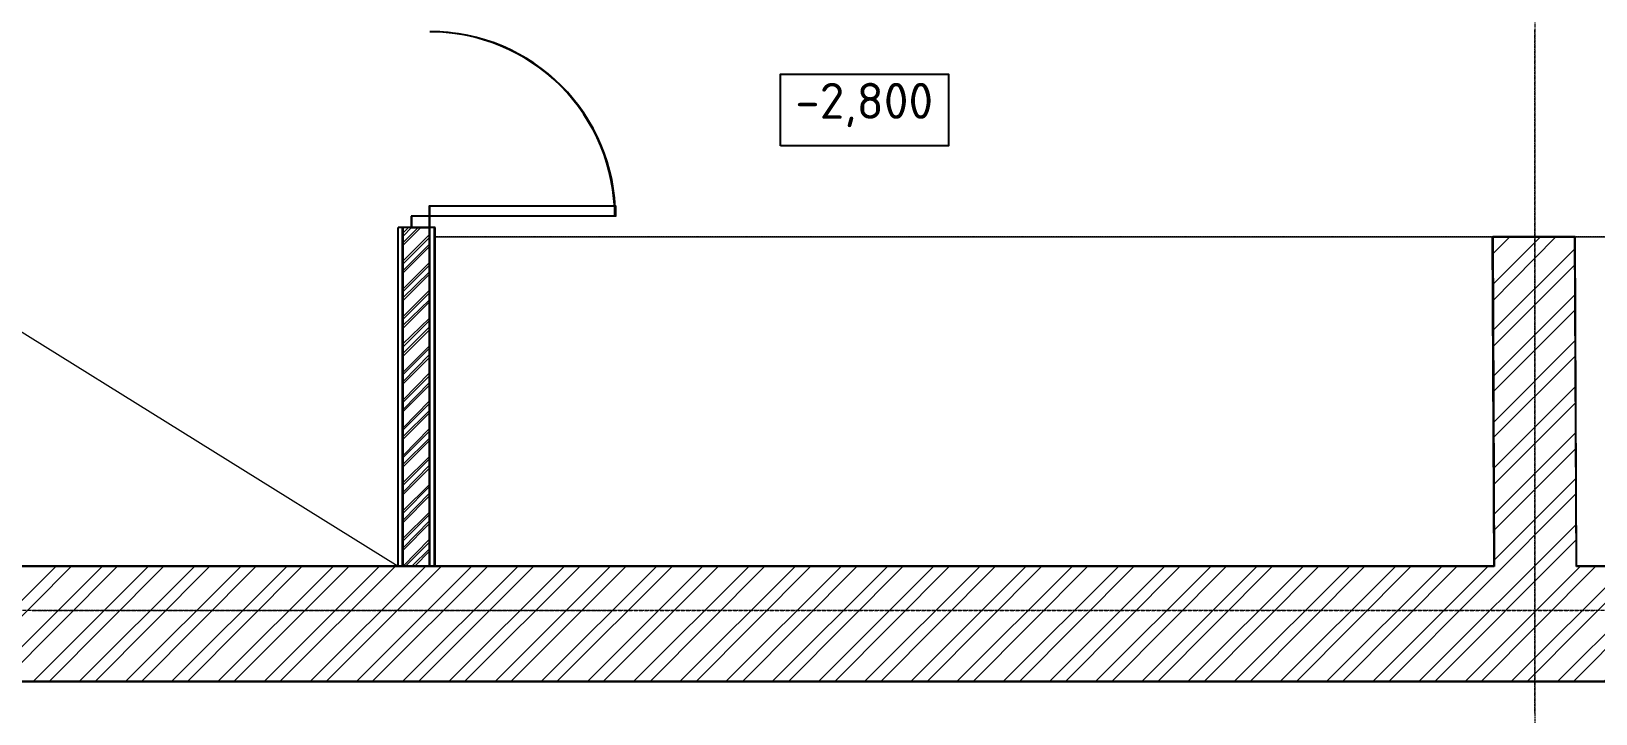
# Model space of a CAD drawing. Header units: millimetres. Extents: x -10178924 to 11692288, y -947381 to 58396.
# Drawn here: x 725250 to 732853, y -829243 to -825925 of the extents above; entities that cross this region are included whole.
import ezdxf

# ---------------------------------------------------------------- set-up
doc = ezdxf.new("R2010")
doc.units = ezdxf.units.MM
doc.linetypes.add('невидимая', pattern=[9.525, 6.35, -3.175])
doc.linetypes.add('осевая', pattern=[50.8, 31.75, -6.35, 6.35, -6.35])
for name, color, linetype, lineweight in [('PDF _0', 7, 'Continuous', 9), ('PDF _Текст', 7, 'Continuous', 5), ('Контур пол Подвал', 7, 'Continuous', 9), ('Перегородки', 162, 'Continuous', 9), ('Размеры осевые', 153, 'Continuous', 9), ('Стены.1', 7, 'Continuous', 25), ('ШТРИХОВКА', 252, 'Continuous', 15)]:
    doc.layers.add(name, color=color, linetype=linetype, lineweight=lineweight)
for name, color, linetype in [('PDF _PDF _АР_Двери_ВНУТР', 7, 'Continuous'), ('PDF _АР_Двери_ВНУТР', 7, 'Continuous'), ('PDF _Стены внутр.1', 7, 'Continuous'), ('PDF _Стены.1', 7, 'Continuous'), ('Стены внутр.1', 7, 'Continuous')]:
    doc.layers.add(name, color=color, linetype=linetype)
for name, color, linetype, true_color in [('PDF _Контур пол Подвал', 7, 'Continuous', 0xcd6928), ('PDF _Отметки', 7, 'Continuous', 0x7f9fff), ('PDF _Перегородки', 7, 'Continuous', 0x0037dd), ('PDF _Размеры осевые', 7, 'Continuous', 0x5d6970), ('PDF _штриховка', 7, 'Continuous', 0x95834a)]:
    doc.layers.add(name, color=color, linetype=linetype, true_color=true_color)
doc.styles.add('PDF ISOCPEUR', font='isocpeur.ttf')

# ---------------------------------------------------------------- blocks, each defined once
blk = doc.blocks.new('A$C5282721b')
at = {"layer": 'Перегородки', "lineweight": 20, "true_color": 0x000000, "transparency": 33554687}
h = blk.add_hatch(dxfattribs=at)
h.set_pattern_fill('ANSI32', color=18, scale=10)
h.set_pattern_definition([(45, (-118805.41, -56606.49), (-67.35192, 67.35192), []), (45, (-118760.505, -56606.49), (-67.35192, 67.35192), [])])
h.paths.add_polyline_path([(4828.725, -41778.299), (4853.725, -41778.403)])
h.paths.add_polyline_path([(4828.725, -46088.95), (4698.725, -46088.95), (4699.649, -47736.478), (4828.725, -47736.478)])
h.paths.add_polyline_path([(4699.176, -44686.95), (4828.725, -44686.95), (4828.725, -41778.299), (4698.725, -41777.758)])
at = {"layer": 'ШТРИХОВКА', "ltscale": 100, "true_color": 0x000000, "transparency": 33554687}
h = blk.add_hatch(dxfattribs=at)
h.set_pattern_fill('ANSI31', color=18, scale=50)
h.set_pattern_definition([(45, (-79853.19, 25128.16), (-112.2532, 112.2532), [])])
h.paths.add_polyline_path([(5440.998, -31868.119), (-7386.275, -31868.119), (-7386.275, -48296.478), (61378.75, -48296.478), (61378.75, -31842.839), (41035.118, -31842.839), (41035.118, -31656.036), (40796.248, -31656.036), (40796.248, -31842.839), (40629.962, -31842.839), (40629.962, -31942.839), (40605.14, -34348.621), (40629.93, -32405.355), (39128.581, -32429.908), (40629.962, -32402.839), (40629.675, -32155.326), (39132.149, -32179.816), (39135.64, -31968.17), (38886.085, -31968.17), (38879.867, -32433.975), (40623.548, -32405.459), (40553.111, -38427.181), (40243.01, -38425.516), (40241.748, -38827.97), (43340.219, -38835.027), (43340.219, -38442.147), (40953.116, -38429.329), (41029.994, -32402.839), (54378.974, -32402.839), (54378.974, -35923.465), (54778.974, -35923.465), (54778.974, -32402.839), (60818.75, -32402.839), (60818.75, -41309.464), (60472.291, -41309.464), (60472.291, -41709.464), (60818.75, -41709.464), (60818.75, -47736.478), (44025.201, -47736.478), (44013.125, -46167.929), (43613.137, -46171.008), (43625.189, -47736.478), (27189.462, -47736.478), (27189.462, -44565.139), (26789.462, -44565.139), (26789.462, -47736.478), (10401.743, -47736.478), (10394.408, -46134.647), (9994.404, -46134.678), (10001.739, -47736.478), (-6826.275, -47736.478), (-6826.275, -41729.869), (-6530.734, -41731.097), (-6529.072, -41331.1), (-6826.275, -41329.865), (-6826.275, -32428.119), (-762.705, -32428.119), (-770.891, -36004.088), (-370.903, -36005.35), (-362.703, -32428.119), (5640.998, -32428.119), (5640.998, -31868.119)])
h.paths.add_polyline_path([(3584.804, -41373.023), (3584.804, -41773.13), (9973.974, -41799.679), (9987.536, -44634.678), (10387.54, -44634.678), (10372.735, -41401.332)], flags=17)
h.paths.add_polyline_path([(2513.142, -41768.578), (2514.803, -41368.779), (-383.184, -41356.638), (-371.114, -37407.013), (-774.123, -37406.088), (-783.181, -41354.976), (-5508.242, -41335.314), (-5509.901, -41734.604)], flags=17)
at = {"color": 18, "lineweight": 0, "ltscale": 100, "true_color": 0x000000, "transparency": 33554687}
blk.add_line((4673.725, -47736.478), (-808.213, -44326.554), dxfattribs=at)
blk.add_line((4673.725, -47736.478), (-808.213, -44326.554), dxfattribs=at)
at = {"color": 18, "true_color": 0x000000, "transparency": 33554687}
blk.add_line((4853.725, -46088.95), (4673.725, -46088.95), dxfattribs=at)
at = {"layer": 'PDF _АР_Двери_ВНУТР', "color": 18, "true_color": 0x000000, "transparency": 33554687}
for points in [[(4828.725, -46033.917), (4828.725, -45983.116), (5730.431, -45983.116), (5730.431, -46033.917)], [(4739.824, -46033.917), (4739.824, -46088.95), (4828.725, -46088.95), (4828.725, -46033.917)]]:
    blk.add_lwpolyline(points, close=True, dxfattribs=at)
blk.add_arc((4830.841, -46036.034), 899.59, 0.000055, 89.999945, dxfattribs=at)
at = {"layer": 'Контур пол Подвал', "color": 18, "linetype": 'невидимая', "true_color": 0x000000, "transparency": 33554687}
blk.add_line((14394.417, -46134.678), (4853.725, -46134.678), dxfattribs=at)
at = {"layer": 'Перегородки', "color": 18, "linetype": 'Continuous', "lineweight": 25, "true_color": 0x000000, "transparency": 33554687, "flags": 128}
for points in [[(4673.725, -47736.478), (4673.725, -46088.95)], [(4698.725, -47736.478), (4698.725, -46088.95)], [(4828.725, -47736.478), (4828.725, -46088.95)], [(4853.725, -47736.478), (4853.725, -46088.95)]]:
    blk.add_lwpolyline(points, dxfattribs=at)
at = {"layer": 'Размеры осевые', "color": 251, "linetype": 'осевая', "ltscale": 0.5, "transparency": 33554687}
for p, q in [((10200, -52200), (10200, -40100)), ((-9750, -47950), (62308.109, -47950))]:
    blk.add_line(p, q, dxfattribs=at)
at = {"layer": 'Стены внутр.1', "color": 18, "linetype": 'Continuous', "true_color": 0x000000, "transparency": 33554687}
blk.add_line((10394.408, -46134.647), (9994.404, -46134.678), dxfattribs=at)
at = {"layer": 'Стены внутр.1', "color": 18, "linetype": 'Continuous', "true_color": 0x000000, "transparency": 33554687, "flags": 128}
for points in [[(9994.404, -46134.678), (10001.739, -47736.478)], [(10401.743, -47736.478), (10394.408, -46134.678)]]:
    blk.add_lwpolyline(points, dxfattribs=at)
at = {"layer": 'Стены.1', "color": 18, "linetype": 'Continuous', "true_color": 0x000000, "transparency": 33554687, "flags": 128}
for points in [[(10001.739, -47736.478), (-6826.275, -47736.478)], [(26789.462, -47736.478), (10401.743, -47736.478)], [(10001.739, -48296.478), (-7386.275, -48296.478)], [(27189.462, -48296.478), (10001.739, -48296.478)]]:
    blk.add_lwpolyline(points, dxfattribs=at)

msp = doc.modelspace()

# ---------------------------------------------------------------- linework, layer by layer
at = {"layer": 'PDF _0', "lineweight": 25}
msp.add_lwpolyline([(727210, -826879.1), (727032.2, -826879.1)], dxfattribs=at)
at = {"layer": 'PDF _PDF _АР_Двери_ВНУТР', "lineweight": 25}
for points in [[(727095.7, -826824), (727095.7, -826879.1), (727184.6, -826879.1), (727184.6, -826824)], [(727184.6, -826824), (727184.6, -826773.2), (728086.3, -826773.2), (728086.3, -826824)]]:
    msp.add_lwpolyline(points, close=True, dxfattribs=at)
msp.add_arc((727186.7, -826826.2), 899.6, 359.99983, 90.00017, dxfattribs=at)
at = {"layer": 'PDF _Контур пол Подвал', "lineweight": 9}
msp.add_lwpolyline([(736752, -826925.6), (727210.4, -826925.6)], dxfattribs=at)
at = {"layer": 'PDF _Отметки', "lineweight": 25}
msp.add_lwpolyline([(728890.6, -826481.1), (728890.6, -826134), (729707.6, -826134), (729707.6, -826481.1)], close=True, dxfattribs=at)
at = {"layer": 'PDF _Перегородки', "color": 5, "lineweight": 25}
for points in [[(727032.2, -828525.9), (727032.2, -826879.1)], [(727053.3, -828525.9), (727053.3, -826879.1)], [(727184.6, -828525.9), (727184.6, -826879.1)], [(727210, -828525.9), (727210, -826879.1)]]:
    msp.add_lwpolyline(points, dxfattribs=at)
at = {"layer": 'PDF _Перегородки', "color": 5, "lineweight": 20}
for points in [[(727053.3, -826908.7), (727083, -826879.1)], [(727053.3, -826955.3), (727129.5, -826879.1)], [(727053.3, -827044.2), (727184.6, -826912.9)], [(727053.3, -827090.7), (727184.6, -826959.5)], [(727053.3, -827179.6), (727184.6, -827048.4)], [(727053.3, -827222), (727184.6, -827095)], [(727053.3, -827315.1), (727184.6, -827183.9)], [(727053.3, -827357.4), (727184.6, -827230.4)], [(727053.3, -827446.3), (727184.6, -827319.3)], [(727053.3, -827492.9), (727184.6, -827361.7)], [(727057.6, -827581.8), (727184.6, -827454.8)], [(727057.6, -827628.4), (727184.6, -827497.1)], [(727057.6, -827717.3), (727184.6, -827586.1)], [(727057.6, -827763.8), (727184.6, -827632.6)], [(727057.6, -827852.7), (727184.6, -827721.5)], [(727057.6, -827895.1), (727184.6, -827768.1)], [(727057.6, -827988.2), (727184.6, -827857)], [(727057.6, -828030.5), (727184.6, -827903.6)], [(727057.6, -828119.4), (727184.6, -827992.5)], [(727057.6, -828166), (727184.6, -828034.8)], [(727057.6, -828254.9), (727184.6, -828127.9)], [(727057.6, -828301.5), (727184.6, -828170.3)], [(727057.6, -828390.4), (727184.6, -828263.4)], [(727057.6, -828437), (727184.6, -828305.7)], [(727057.6, -828525.9), (727184.6, -828394.6)], [(727099.9, -828525.9), (727184.6, -828441.2)]]:
    msp.add_lwpolyline(points, dxfattribs=at)
at = {"layer": 'PDF _Размеры осевые', "lineweight": 9}
for points in [[(732556.7, -825930.8), (732556.7, -825918.1)], [(732556.7, -825939.3), (732556.7, -825935)], [(732556.7, -825956.2), (732556.7, -825943.5)], [(732556.7, -825964.7), (732556.7, -825960.4)], [(732556.7, -825981.6), (732556.7, -825968.9)], [(732556.7, -825990.1), (732556.7, -825985.8)], [(732556.7, -826007), (732556.7, -825994.3)], [(732556.7, -826015.5), (732556.7, -826011.2)], [(732556.7, -826032.4), (732556.7, -826019.7)], [(732556.7, -826040.9), (732556.7, -826036.6)], [(732556.7, -826057.8), (732556.7, -826045.1)], [(732556.7, -826066.3), (732556.7, -826062)], [(732556.7, -826083.2), (732556.7, -826070.5)], [(732556.7, -826091.7), (732556.7, -826087.4)], [(732556.7, -826108.6), (732556.7, -826095.9)], [(732556.7, -826117.1), (732556.7, -826112.8)], [(732556.7, -826134), (732556.7, -826121.3)], [(732556.7, -826142.5), (732556.7, -826138.2)], [(732556.7, -826159.4), (732556.7, -826146.7)], [(732556.7, -826167.9), (732556.7, -826163.6)], [(732556.7, -826184.8), (732556.7, -826172.1)], [(732556.7, -826193.3), (732556.7, -826189)], [(732556.7, -826210.2), (732556.7, -826197.5)], [(732556.7, -826218.7), (732556.7, -826214.4)], [(732556.7, -826235.6), (732556.7, -826222.9)], [(732556.7, -826244.1), (732556.7, -826239.8)], [(732556.7, -826261), (732556.7, -826248.3)], [(732556.7, -826269.5), (732556.7, -826265.2)], [(732556.7, -826286.4), (732556.7, -826273.7)], [(732556.7, -826294.9), (732556.7, -826290.6)], [(732556.7, -826311.8), (732556.7, -826299.1)], [(732556.7, -826320.3), (732556.7, -826316)], [(732556.7, -826337.2), (732556.7, -826324.5)], [(732556.7, -826345.7), (732556.7, -826341.4)], [(732556.7, -826362.6), (732556.7, -826349.9)], [(732556.7, -826371.1), (732556.7, -826366.8)], [(732556.7, -826388), (732556.7, -826375.3)], [(732556.7, -826396.5), (732556.7, -826392.2)], [(732556.7, -826413.4), (732556.7, -826400.7)], [(732556.7, -826421.9), (732556.7, -826417.6)], [(732556.7, -826438.8), (732556.7, -826426.1)], [(732556.7, -826447.3), (732556.7, -826443)], [(732556.7, -826464.2), (732556.7, -826451.5)], [(732556.7, -826472.7), (732556.7, -826468.4)], [(732556.7, -826489.6), (732556.7, -826476.9)], [(732556.7, -826498.1), (732556.7, -826493.8)], [(732556.7, -826515), (732556.7, -826502.3)], [(732556.7, -826523.5), (732556.7, -826519.2)], [(732556.7, -826540.4), (732556.7, -826527.7)], [(732556.7, -826548.9), (732556.7, -826544.6)], [(732556.7, -826565.8), (732556.7, -826553.1)], [(732556.7, -826574.3), (732556.7, -826570)], [(732556.7, -826591.2), (732556.7, -826578.5)], [(732556.7, -826599.7), (732556.7, -826595.4)], [(732556.7, -826616.6), (732556.7, -826603.9)], [(732556.7, -826625.1), (732556.7, -826620.8)], [(732556.7, -826642), (732556.7, -826629.3)], [(732556.7, -826650.5), (732556.7, -826646.2)], [(732556.7, -826667.4), (732556.7, -826654.7)], [(732556.7, -826675.9), (732556.7, -826671.6)], [(732556.7, -826692.8), (732556.7, -826680.1)], [(732556.7, -826701.3), (732556.7, -826697)], [(732556.7, -826718.2), (732556.7, -826705.5)], [(732556.7, -826726.7), (732556.7, -826722.4)], [(732556.7, -826743.6), (732556.7, -826730.9)], [(732556.7, -826752.1), (732556.7, -826747.8)], [(732556.7, -826769), (732556.7, -826756.3)], [(732556.7, -826777.5), (732556.7, -826773.2)], [(732556.7, -826794.4), (732556.7, -826781.7)], [(732556.7, -826802.9), (732556.7, -826798.6)], [(732556.7, -826819.8), (732556.7, -826807.1)], [(732556.7, -826828.3), (732556.7, -826824)], [(732556.7, -826845.2), (732556.7, -826832.5)], [(732556.7, -826853.7), (732556.7, -826849.4)], [(732556.7, -826870.6), (732556.7, -826857.9)], [(732556.7, -826879.1), (732556.7, -826874.8)], [(732556.7, -826896), (732556.7, -826883.3)], [(732556.7, -826904.5), (732556.7, -826900.2)], [(732556.7, -826921.4), (732556.7, -826908.7)], [(732556.7, -826929.9), (732556.7, -826925.6)], [(732556.7, -826946.8), (732556.7, -826934.1)], [(732556.7, -826955.3), (732556.7, -826951)], [(732556.7, -826972.2), (732556.7, -826959.5)], [(732556.7, -826980.7), (732556.7, -826976.4)], [(732556.7, -826997.6), (732556.7, -826984.9)], [(732556.7, -827006.1), (732556.7, -827001.8)], [(732556.7, -827023), (732556.7, -827010.3)], [(732556.7, -827031.5), (732556.7, -827027.2)], [(732556.7, -827048.4), (732556.7, -827035.7)], [(732556.7, -827056.9), (732556.7, -827052.6)], [(732556.7, -827073.8), (732556.7, -827061.1)], [(732556.7, -827082.3), (732556.7, -827078)], [(732556.7, -827099.2), (732556.7, -827086.5)], [(732556.7, -827107.7), (732556.7, -827103.4)], [(732556.7, -827124.6), (732556.7, -827111.9)], [(732556.7, -827133.1), (732556.7, -827128.8)], [(732556.7, -827150), (732556.7, -827137.3)], [(732556.7, -827158.5), (732556.7, -827154.2)], [(732556.7, -827175.4), (732556.7, -827162.7)], [(732556.7, -827183.9), (732556.7, -827179.6)], [(732556.7, -827200.8), (732556.7, -827188.1)], [(732556.7, -827209.3), (732556.7, -827205)], [(732556.7, -827226.2), (732556.7, -827213.5)], [(732556.7, -827234.7), (732556.7, -827230.4)], [(732556.7, -827251.6), (732556.7, -827238.9)], [(732556.7, -827260.1), (732556.7, -827255.8)], [(732556.7, -827277), (732556.7, -827264.3)], [(732556.7, -827285.5), (732556.7, -827281.2)], [(732556.7, -827302.4), (732556.7, -827289.7)], [(732556.7, -827310.9), (732556.7, -827306.6)], [(732556.7, -827327.8), (732556.7, -827315.1)], [(732556.7, -827336.3), (732556.7, -827332)], [(732556.7, -827353.2), (732556.7, -827340.5)], [(732556.7, -827361.7), (732556.7, -827357.4)], [(732556.7, -827378.6), (732556.7, -827365.9)], [(732556.7, -827387.1), (732556.7, -827382.8)], [(732556.7, -827404), (732556.7, -827391.3)], [(732556.7, -827412.5), (732556.7, -827408.2)], [(732556.7, -827429.4), (732556.7, -827416.7)], [(732556.7, -827437.9), (732556.7, -827433.6)], [(732556.7, -827454.8), (732556.7, -827442.1)], [(732556.7, -827463.3), (732556.7, -827459)], [(732556.7, -827480.2), (732556.7, -827467.5)], [(732556.7, -827488.7), (732556.7, -827484.4)], [(732556.7, -827505.6), (732556.7, -827492.9)], [(732556.7, -827514.1), (732556.7, -827509.8)], [(732556.7, -827531), (732556.7, -827518.3)], [(732556.7, -827539.5), (732556.7, -827535.2)], [(732556.7, -827556.4), (732556.7, -827543.7)], [(732556.7, -827564.9), (732556.7, -827560.6)], [(732556.7, -827581.8), (732556.7, -827569.1)], [(732556.7, -827590.3), (732556.7, -827586)], [(732556.7, -827607.2), (732556.7, -827594.5)], [(732556.7, -827615.7), (732556.7, -827611.4)], [(732556.7, -827632.6), (732556.7, -827619.9)], [(732556.7, -827641.1), (732556.7, -827636.8)], [(732556.7, -827658), (732556.7, -827645.3)], [(732556.7, -827666.5), (732556.7, -827662.2)], [(732556.7, -827683.4), (732556.7, -827670.7)], [(732556.7, -827691.9), (732556.7, -827687.6)], [(732556.7, -827708.8), (732556.7, -827696.1)], [(732556.7, -827717.3), (732556.7, -827713)], [(732556.7, -827734.2), (732556.7, -827721.5)], [(732556.7, -827742.7), (732556.7, -827738.4)], [(732556.7, -827759.6), (732556.7, -827746.9)], [(732556.7, -827768.1), (732556.7, -827763.8)], [(732556.7, -827785), (732556.7, -827772.3)], [(732556.7, -827793.5), (732556.7, -827789.2)], [(732556.7, -827810.4), (732556.7, -827797.7)], [(732556.7, -827818.9), (732556.7, -827814.6)], [(732556.7, -827835.8), (732556.7, -827823.1)], [(732556.7, -827844.3), (732556.7, -827840)], [(732556.7, -827861.2), (732556.7, -827848.5)], [(732556.7, -827869.7), (732556.7, -827865.4)], [(732556.7, -827886.6), (732556.7, -827873.9)], [(732556.7, -827895.1), (732556.7, -827890.8)], [(732556.7, -827912), (732556.7, -827899.3)], [(732556.7, -827920.5), (732556.7, -827916.2)], [(732556.7, -827937.4), (732556.7, -827924.7)], [(732556.7, -827945.9), (732556.7, -827941.6)], [(732556.7, -827962.8), (732556.7, -827950.1)], [(732556.7, -827971.3), (732556.7, -827967)], [(732556.7, -827988.2), (732556.7, -827975.5)], [(732556.7, -827996.7), (732556.7, -827992.4)], [(732556.7, -828013.6), (732556.7, -828000.9)], [(732556.7, -828022.1), (732556.7, -828017.8)], [(732556.7, -828039), (732556.7, -828026.3)], [(732556.7, -828047.5), (732556.7, -828043.2)], [(732556.7, -828064.4), (732556.7, -828051.7)], [(732556.7, -828072.9), (732556.7, -828068.6)], [(732556.7, -828089.8), (732556.7, -828077.1)], [(732556.7, -828098.3), (732556.7, -828094)], [(732556.7, -828115.2), (732556.7, -828102.5)], [(732556.7, -828123.7), (732556.7, -828119.4)], [(732556.7, -828140.6), (732556.7, -828127.9)], [(732556.7, -828149.1), (732556.7, -828144.8)], [(732556.7, -828166), (732556.7, -828153.3)], [(732556.7, -828174.5), (732556.7, -828170.2)], [(732556.7, -828191.4), (732556.7, -828178.7)], [(732556.7, -828199.9), (732556.7, -828195.6)], [(732556.7, -828216.8), (732556.7, -828204.1)], [(732556.7, -828225.3), (732556.7, -828221)], [(732556.7, -828242.2), (732556.7, -828229.5)], [(732556.7, -828250.7), (732556.7, -828246.4)], [(732556.7, -828267.6), (732556.7, -828254.9)], [(732556.7, -828276.1), (732556.7, -828271.9)], [(732556.7, -828293), (732556.7, -828280.3)], [(732556.7, -828301.5), (732556.7, -828297.3)], [(732556.7, -828318.4), (732556.7, -828305.7)], [(732556.7, -828326.9), (732556.7, -828322.7)], [(732556.7, -828343.8), (732556.7, -828331.1)], [(732556.7, -828352.3), (732556.7, -828348.1)], [(732556.7, -828369.2), (732556.7, -828356.5)], [(732556.7, -828377.7), (732556.7, -828373.5)], [(732556.7, -828394.6), (732556.7, -828381.9)], [(732556.7, -828403.1), (732556.7, -828398.9)], [(732556.7, -828420), (732556.7, -828407.3)], [(732556.7, -828428.5), (732556.7, -828424.3)], [(732556.7, -828445.4), (732556.7, -828432.7)], [(732556.7, -828453.9), (732556.7, -828449.7)], [(732556.7, -828470.8), (732556.7, -828458.1)], [(732556.7, -828479.3), (732556.7, -828475.1)], [(732556.7, -828496.2), (732556.7, -828483.5)], [(732556.7, -828504.7), (732556.7, -828500.5)], [(732556.7, -828521.6), (732556.7, -828508.9)], [(732556.7, -828530.1), (732556.7, -828525.9)], [(732556.7, -828547), (732556.7, -828534.3)], [(732556.7, -828555.5), (732556.7, -828551.3)], [(732556.7, -828572.4), (732556.7, -828559.7)], [(732556.7, -828580.9), (732556.7, -828576.7)], [(732556.7, -828597.8), (732556.7, -828585.1)], [(732556.7, -828606.3), (732556.7, -828602.1)], [(732556.7, -828623.2), (732556.7, -828610.5)], [(732556.7, -828631.7), (732556.7, -828627.5)], [(732556.7, -828648.6), (732556.7, -828635.9)], [(732556.7, -828657.1), (732556.7, -828652.9)], [(732556.7, -828674), (732556.7, -828661.3)], [(732556.7, -828682.5), (732556.7, -828678.3)], [(732556.7, -828699.4), (732556.7, -828686.7)], [(732556.7, -828707.9), (732556.7, -828703.7)], [(732556.7, -828724.8), (732556.7, -828712.1)], [(732556.7, -828733.3), (732556.7, -828729.1)], [(732556.7, -828750.2), (732556.7, -828737.5)], [(725254.2, -828741.8), (725258.4, -828741.8), (725275.3, -828741.8)], [(725279.6, -828741.8), (725283.8, -828741.8), (725300.7, -828741.8)], [(725305, -828741.8), (725309.2, -828741.8), (725326.1, -828741.8)], [(725330.4, -828741.8), (725334.6, -828741.8), (725351.5, -828741.8)], [(725355.8, -828741.8), (725360, -828741.8), (725376.9, -828741.8)], [(725381.2, -828741.8), (725385.4, -828741.8), (725402.3, -828741.8)], [(725406.6, -828741.8), (725410.8, -828741.8), (725427.7, -828741.8)], [(725432, -828741.8), (725436.2, -828741.8), (725453.1, -828741.8)], [(725457.4, -828741.8), (725461.6, -828741.8), (725478.5, -828741.8)], [(725482.8, -828741.8), (725487, -828741.8), (725503.9, -828741.8)], [(725508.2, -828741.8), (725512.4, -828741.8), (725529.3, -828741.8)], [(725533.6, -828741.8), (725537.8, -828741.8), (725554.7, -828741.8)], [(725559, -828741.8), (725563.2, -828741.8), (725580.1, -828741.8)], [(725584.4, -828741.8), (725588.6, -828741.8), (725605.5, -828741.8)], [(725609.8, -828741.8), (725614, -828741.8), (725630.9, -828741.8)], [(725635.2, -828741.8), (725639.4, -828741.8), (725656.3, -828741.8)], [(725660.6, -828741.8), (725664.8, -828741.8), (725681.7, -828741.8)], [(725686, -828741.8), (725690.2, -828741.8), (725707.1, -828741.8)], [(725711.4, -828741.8), (725715.6, -828741.8), (725732.5, -828741.8)], [(725736.8, -828741.8), (725741, -828741.8), (725757.9, -828741.8)], [(725762.2, -828741.8), (725766.4, -828741.8), (725783.3, -828741.8)], [(725787.6, -828741.8), (725791.8, -828741.8), (725808.7, -828741.8)], [(725813, -828741.8), (725817.2, -828741.8), (725834.1, -828741.8)], [(725838.4, -828741.8), (725842.6, -828741.8), (725859.5, -828741.8)], [(725863.8, -828741.8), (725868, -828741.8), (725884.9, -828741.8)], [(725889.2, -828741.8), (725893.4, -828741.8), (725910.3, -828741.8)], [(725914.6, -828741.8), (725918.8, -828741.8), (725935.7, -828741.8)], [(725940, -828741.8), (725944.2, -828741.8), (725961.1, -828741.8)], [(725965.4, -828741.8), (725969.6, -828741.8), (725986.5, -828741.8)], [(725990.8, -828741.8), (725995, -828741.8), (726011.9, -828741.8)], [(726016.2, -828741.8), (726020.4, -828741.8), (726037.3, -828741.8)], [(726041.6, -828741.8), (726045.8, -828741.8), (726062.7, -828741.8)], [(726067, -828741.8), (726071.2, -828741.8), (726088.1, -828741.8)], [(726092.4, -828741.8), (726096.6, -828741.8), (726113.5, -828741.8)], [(726117.8, -828741.8), (726122, -828741.8), (726138.9, -828741.8)], [(726143.2, -828741.8), (726147.4, -828741.8), (726164.3, -828741.8)], [(726168.6, -828741.8), (726172.8, -828741.8), (726189.7, -828741.8)], [(726194, -828741.8), (726198.2, -828741.8), (726215.1, -828741.8)], [(726219.4, -828741.8), (726223.6, -828741.8), (726240.5, -828741.8)], [(726244.8, -828741.8), (726249, -828741.8), (726265.9, -828741.8)], [(726270.2, -828741.8), (726274.4, -828741.8), (726291.3, -828741.8)], [(726295.6, -828741.8), (726299.8, -828741.8), (726316.7, -828741.8)], [(726321, -828741.8), (726325.2, -828741.8), (726342.1, -828741.8)], [(726346.4, -828741.8), (726350.6, -828741.8), (726367.5, -828741.8)], [(726371.8, -828741.8), (726376, -828741.8), (726392.9, -828741.8)], [(726397.2, -828741.8), (726401.4, -828741.8), (726418.3, -828741.8)], [(726422.6, -828741.8), (726426.8, -828741.8), (726443.7, -828741.8)], [(726448, -828741.8), (726452.2, -828741.8), (726469.1, -828741.8)], [(726473.4, -828741.8), (726477.6, -828741.8), (726494.5, -828741.8)], [(726498.8, -828741.8), (726503, -828741.8), (726519.9, -828741.8)], [(726524.2, -828741.8), (726528.4, -828741.8), (726545.3, -828741.8)], [(726549.6, -828741.8), (726553.8, -828741.8), (726570.7, -828741.8)], [(726575, -828741.8), (726579.2, -828741.8), (726596.1, -828741.8)], [(726600.4, -828741.8), (726604.6, -828741.8), (726621.5, -828741.8)], [(726625.8, -828741.8), (726630, -828741.8), (726646.9, -828741.8)], [(726651.2, -828741.8), (726655.4, -828741.8), (726672.3, -828741.8)], [(726676.6, -828741.8), (726680.8, -828741.8), (726697.7, -828741.8)], [(726702, -828741.8), (726706.2, -828741.8), (726723.1, -828741.8)], [(726727.4, -828741.8), (726731.6, -828741.8), (726748.5, -828741.8)], [(726752.8, -828741.8), (726757, -828741.8), (726773.9, -828741.8)], [(726778.2, -828741.8), (726782.4, -828741.8), (726799.3, -828741.8)], [(726803.6, -828741.8), (726807.8, -828741.8), (726824.7, -828741.8)], [(726829, -828741.8), (726833.2, -828741.8), (726850.1, -828741.8)], [(726854.4, -828741.8), (726858.6, -828741.8), (726875.5, -828741.8)], [(726879.8, -828741.8), (726884, -828741.8), (726900.9, -828741.8)], [(726905.2, -828741.8), (726909.4, -828741.8), (726926.3, -828741.8)], [(726930.6, -828741.8), (726934.8, -828741.8), (726951.7, -828741.8)], [(726956, -828741.8), (726960.2, -828741.8), (726977.1, -828741.8)], [(726981.4, -828741.8), (726985.6, -828741.8), (727002.6, -828741.8)], [(727006.8, -828741.8), (727011, -828741.8), (727028, -828741.8)], [(727032.2, -828741.8), (727036.4, -828741.8), (727053.3, -828741.8)], [(727057.6, -828741.8), (727061.8, -828741.8), (727078.7, -828741.8)], [(727083, -828741.8), (727087.2, -828741.8), (727104.1, -828741.8)], [(727108.4, -828741.8), (727112.6, -828741.8), (727129.5, -828741.8)], [(727133.8, -828741.8), (727138, -828741.8), (727154.9, -828741.8)], [(727159.2, -828741.8), (727163.4, -828741.8), (727180.3, -828741.8)], [(727184.6, -828741.8), (727188.8, -828741.8), (727205.8, -828741.8)], [(727210, -828741.8), (727214.2, -828741.8), (727231.2, -828741.8)], [(727235.4, -828741.8), (727239.6, -828741.8), (727256.6, -828741.8)], [(727260.8, -828741.8), (727265, -828741.8), (727282, -828741.8)], [(727286.2, -828741.8), (727290.4, -828741.8), (727307.3, -828741.8)], [(727311.6, -828741.8), (727315.8, -828741.8), (727332.7, -828741.8)], [(727337, -828741.8), (727341.2, -828741.8), (727358.1, -828741.8)], [(727362.4, -828741.8), (727366.6, -828741.8), (727383.5, -828741.8)], [(727387.8, -828741.8), (727392, -828741.8), (727408.9, -828741.8)], [(727413.2, -828741.8), (727417.4, -828741.8), (727434.4, -828741.8)], [(727438.6, -828741.8), (727442.8, -828741.8), (727459.8, -828741.8)], [(727464, -828741.8), (727468.2, -828741.8), (727485.2, -828741.8)], [(727489.4, -828741.8), (727493.6, -828741.8), (727510.6, -828741.8)], [(727514.8, -828741.8), (727519, -828741.8), (727536, -828741.8)], [(727540.2, -828741.8), (727544.4, -828741.8), (727561.3, -828741.8)], [(727565.6, -828741.8), (727569.8, -828741.8), (727586.7, -828741.8)], [(727591, -828741.8), (727595.2, -828741.8), (727612.1, -828741.8)], [(727616.4, -828741.8), (727620.6, -828741.8), (727637.6, -828741.8)], [(727641.8, -828741.8), (727646, -828741.8), (727663, -828741.8)], [(727667.2, -828741.8), (727671.4, -828741.8), (727688.4, -828741.8)], [(727692.6, -828741.8), (727696.8, -828741.8), (727713.8, -828741.8)], [(727718, -828741.8), (727722.2, -828741.8), (727739.2, -828741.8)], [(727743.4, -828741.8), (727747.6, -828741.8), (727764.6, -828741.8)], [(727768.8, -828741.8), (727773, -828741.8), (727790, -828741.8)], [(727794.2, -828741.8), (727798.4, -828741.8), (727815.3, -828741.8)], [(727819.6, -828741.8), (727823.8, -828741.8), (727840.8, -828741.8)], [(727845, -828741.8), (727849.2, -828741.8), (727866.2, -828741.8)], [(727870.4, -828741.8), (727874.6, -828741.8), (727891.6, -828741.8)], [(727895.8, -828741.8), (727900, -828741.8), (727917, -828741.8)], [(727921.2, -828741.8), (727925.4, -828741.8), (727942.4, -828741.8)], [(727946.6, -828741.8), (727950.8, -828741.8), (727967.8, -828741.8)], [(727972, -828741.8), (727976.2, -828741.8), (727993.2, -828741.8)], [(727997.4, -828741.8), (728001.6, -828741.8), (728018.6, -828741.8)], [(728022.8, -828741.8), (728027, -828741.8), (728044, -828741.8)], [(728048.2, -828741.8), (728052.4, -828741.8), (728069.4, -828741.8)], [(728073.6, -828741.8), (728073.6, -828741.8)], [(728077.8, -828741.8), (728094.8, -828741.8)], [(728099, -828741.8), (728099, -828741.8)], [(728103.2, -828741.8), (728120.2, -828741.8)], [(728124.4, -828741.8), (728124.4, -828741.8)], [(728128.6, -828741.8), (728145.6, -828741.8)], [(728149.8, -828741.8), (728149.8, -828741.8)], [(728154, -828741.8), (728171, -828741.8)], [(728175.2, -828741.8), (728175.2, -828741.8)], [(728179.4, -828741.8), (728196.4, -828741.8)], [(728200.6, -828741.8), (728200.6, -828741.8)], [(728204.8, -828741.8), (728221.8, -828741.8)], [(728226, -828741.8), (728226, -828741.8)], [(728230.2, -828741.8), (728247.2, -828741.8)], [(728251.4, -828741.8), (728251.4, -828741.8)], [(728255.6, -828741.8), (728272.6, -828741.8)], [(728276.8, -828741.8), (728276.8, -828741.8)], [(728281, -828741.8), (728298, -828741.8)], [(728302.2, -828741.8), (728302.2, -828741.8)], [(728306.4, -828741.8), (728323.4, -828741.8)], [(728327.6, -828741.8), (728327.6, -828741.8)], [(728331.8, -828741.8), (728348.8, -828741.8)], [(728353, -828741.8), (728353, -828741.8)], [(728357.2, -828741.8), (728374.2, -828741.8)], [(728378.4, -828741.8), (728378.4, -828741.8)], [(728382.6, -828741.8), (728399.6, -828741.8)], [(728403.8, -828741.8), (728403.8, -828741.8)], [(728408, -828741.8), (728425, -828741.8)], [(728429.2, -828741.8), (728429.2, -828741.8)], [(728433.4, -828741.8), (728450.4, -828741.8)], [(728454.6, -828741.8), (728454.6, -828741.8)], [(728458.8, -828741.8), (728475.8, -828741.8)], [(728480, -828741.8), (728480, -828741.8)], [(728484.2, -828741.8), (728501.2, -828741.8)], [(728505.4, -828741.8), (728505.4, -828741.8)], [(728509.6, -828741.8), (728526.6, -828741.8)], [(728530.8, -828741.8), (728530.8, -828741.8)], [(728535, -828741.8), (728552, -828741.8)], [(728556.2, -828741.8), (728556.2, -828741.8)], [(728560.4, -828741.8), (728577.4, -828741.8)], [(728581.6, -828741.8), (728581.6, -828741.8)], [(728585.8, -828741.8), (728602.8, -828741.8)], [(728607, -828741.8), (728607, -828741.8)], [(728611.2, -828741.8), (728628.2, -828741.8)], [(728632.4, -828741.8), (728632.4, -828741.8)], [(728636.6, -828741.8), (728653.6, -828741.8)], [(728657.8, -828741.8), (728657.8, -828741.8)], [(728662, -828741.8), (728679, -828741.8)], [(728683.2, -828741.8), (728683.2, -828741.8)], [(728687.4, -828741.8), (728704.4, -828741.8)], [(728708.6, -828741.8), (728708.6, -828741.8)], [(728712.8, -828741.8), (728729.8, -828741.8)], [(728734, -828741.8), (728734, -828741.8)], [(728738.2, -828741.8), (728755.2, -828741.8)], [(728759.4, -828741.8), (728759.4, -828741.8)], [(728763.6, -828741.8), (728780.6, -828741.8)], [(728784.8, -828741.8), (728784.8, -828741.8)], [(728789, -828741.8), (728806, -828741.8)], [(728810.2, -828741.8), (728810.2, -828741.8)], [(728814.4, -828741.8), (728831.4, -828741.8)], [(728835.6, -828741.8), (728835.6, -828741.8)], [(728839.8, -828741.8), (728856.8, -828741.8)], [(728861, -828741.8), (728861, -828741.8)], [(728865.2, -828741.8), (728882.2, -828741.8)], [(728886.4, -828741.8), (728886.4, -828741.8)], [(728890.6, -828741.8), (728907.6, -828741.8)], [(728911.8, -828741.8), (728911.8, -828741.8)], [(728916, -828741.8), (728933, -828741.8)], [(728937.2, -828741.8), (728937.2, -828741.8)], [(728941.4, -828741.8), (728958.4, -828741.8)], [(728962.6, -828741.8), (728962.6, -828741.8)], [(728966.8, -828741.8), (728983.8, -828741.8)], [(728988, -828741.8), (728988, -828741.8)], [(728992.2, -828741.8), (729009.2, -828741.8)], [(729013.4, -828741.8), (729013.4, -828741.8)], [(729017.6, -828741.8), (729034.6, -828741.8)], [(729038.8, -828741.8), (729038.8, -828741.8)], [(729043, -828741.8), (729060, -828741.8)], [(729064.2, -828741.8), (729064.2, -828741.8)], [(729068.4, -828741.8), (729085.4, -828741.8)], [(729089.6, -828741.8), (729089.6, -828741.8)], [(729093.8, -828741.8), (729110.8, -828741.8)], [(729115, -828741.8), (729115, -828741.8)], [(729119.2, -828741.8), (729136.2, -828741.8)], [(729140.4, -828741.8), (729140.4, -828741.8)], [(729144.6, -828741.8), (729161.6, -828741.8)], [(729165.8, -828741.8), (729165.8, -828741.8)], [(729170, -828741.8), (729187, -828741.8)], [(729191.2, -828741.8), (729191.2, -828741.8)], [(729195.4, -828741.8), (729212.4, -828741.8)], [(729216.6, -828741.8), (729216.6, -828741.8)], [(729220.8, -828741.8), (729237.8, -828741.8)], [(729242, -828741.8), (729242, -828741.8)], [(729246.2, -828741.8), (729263.2, -828741.8)], [(729267.4, -828741.8), (729267.4, -828741.8)], [(729271.6, -828741.8), (729288.6, -828741.8)], [(729292.8, -828741.8), (729292.8, -828741.8)], [(729297, -828741.8), (729314, -828741.8)], [(729318.2, -828741.8), (729318.2, -828741.8)], [(729322.4, -828741.8), (729339.4, -828741.8)], [(729343.6, -828741.8), (729343.6, -828741.8)], [(729347.8, -828741.8), (729364.8, -828741.8)], [(729369, -828741.8), (729369, -828741.8)], [(729373.2, -828741.8), (729390.2, -828741.8)], [(729394.4, -828741.8), (729394.4, -828741.8)], [(729398.6, -828741.8), (729415.6, -828741.8)], [(729419.8, -828741.8), (729419.8, -828741.8)], [(729424, -828741.8), (729441, -828741.8)], [(729445.2, -828741.8), (729445.2, -828741.8)], [(729449.4, -828741.8), (729466.4, -828741.8)], [(729470.6, -828741.8), (729470.6, -828741.8)], [(729474.8, -828741.8), (729491.8, -828741.8)], [(729496, -828741.8), (729496, -828741.8)], [(729500.2, -828741.8), (729517.2, -828741.8)], [(729521.4, -828741.8), (729521.4, -828741.8)], [(729525.6, -828741.8), (729542.6, -828741.8)], [(729546.8, -828741.8), (729546.8, -828741.8)], [(729551, -828741.8), (729568, -828741.8)], [(729572.2, -828741.8), (729572.2, -828741.8)], [(729576.4, -828741.8), (729593.4, -828741.8)], [(729597.6, -828741.8), (729597.6, -828741.8)], [(729601.8, -828741.8), (729618.8, -828741.8)], [(729623, -828741.8), (729623, -828741.8)], [(729627.2, -828741.8), (729644.2, -828741.8)], [(729648.4, -828741.8), (729648.4, -828741.8)], [(729652.6, -828741.8), (729669.6, -828741.8)], [(729673.8, -828741.8), (729673.8, -828741.8)], [(729678, -828741.8), (729695, -828741.8)], [(729699.2, -828741.8), (729699.2, -828741.8)], [(729703.4, -828741.8), (729720.4, -828741.8)], [(729724.6, -828741.8), (729724.6, -828741.8)], [(729728.8, -828741.8), (729745.8, -828741.8)], [(729750, -828741.8), (729750, -828741.8)], [(729754.2, -828741.8), (729771.2, -828741.8)], [(729775.4, -828741.8), (729775.4, -828741.8)], [(729779.6, -828741.8), (729796.6, -828741.8)], [(729800.8, -828741.8), (729800.8, -828741.8)], [(729805, -828741.8), (729822, -828741.8)], [(729826.2, -828741.8), (729826.2, -828741.8)], [(729830.4, -828741.8), (729847.4, -828741.8)], [(729851.6, -828741.8), (729851.6, -828741.8)], [(729855.8, -828741.8), (729872.8, -828741.8)], [(729877, -828741.8), (729877, -828741.8)], [(729881.2, -828741.8), (729898.2, -828741.8)], [(729902.4, -828741.8), (729902.4, -828741.8)], [(729906.6, -828741.8), (729923.6, -828741.8)], [(729927.8, -828741.8), (729927.8, -828741.8)], [(729932, -828741.8), (729949, -828741.8)], [(729953.2, -828741.8), (729953.2, -828741.8)], [(729957.4, -828741.8), (729974.4, -828741.8)], [(729978.6, -828741.8), (729978.6, -828741.8)], [(729982.8, -828741.8), (729999.8, -828741.8)], [(730004, -828741.8), (730004, -828741.8)], [(730008.2, -828741.8), (730025.2, -828741.8)], [(730029.4, -828741.8), (730029.4, -828741.8)], [(730033.6, -828741.8), (730050.6, -828741.8)], [(730054.8, -828741.8), (730054.8, -828741.8)], [(730059, -828741.8), (730076, -828741.8)], [(730080.2, -828741.8), (730080.2, -828741.8)], [(730084.4, -828741.8), (730101.4, -828741.8)], [(730105.6, -828741.8), (730105.6, -828741.8)], [(730109.8, -828741.8), (730126.8, -828741.8)], [(730131, -828741.8), (730131, -828741.8)], [(730135.2, -828741.8), (730152.2, -828741.8)], [(730156.4, -828741.8), (730156.4, -828741.8)], [(730160.6, -828741.8), (730177.6, -828741.8)], [(730181.8, -828741.8), (730181.8, -828741.8)], [(730186, -828741.8), (730203, -828741.8)], [(730207.2, -828741.8), (730207.2, -828741.8)], [(730211.4, -828741.8), (730228.4, -828741.8)], [(730232.6, -828741.8), (730232.6, -828741.8)], [(730236.8, -828741.8), (730253.8, -828741.8)], [(730258, -828741.8), (730258, -828741.8)], [(730262.2, -828741.8), (730279.2, -828741.8)], [(730283.4, -828741.8), (730283.4, -828741.8)], [(730287.6, -828741.8), (730304.6, -828741.8)], [(730308.8, -828741.8), (730308.8, -828741.8)], [(730313, -828741.8), (730330, -828741.8)], [(730334.2, -828741.8), (730334.2, -828741.8)], [(730338.4, -828741.8), (730355.4, -828741.8)], [(730359.6, -828741.8), (730359.6, -828741.8)], [(730363.8, -828741.8), (730380.8, -828741.8)], [(730385, -828741.8), (730385, -828741.8)], [(730389.2, -828741.8), (730406.2, -828741.8)], [(730410.4, -828741.8), (730410.4, -828741.8)], [(730414.6, -828741.8), (730431.6, -828741.8)], [(730435.8, -828741.8), (730435.8, -828741.8)], [(730440, -828741.8), (730457, -828741.8)], [(730461.2, -828741.8), (730461.2, -828741.8)], [(730465.4, -828741.8), (730482.4, -828741.8)], [(730486.6, -828741.8), (730486.6, -828741.8)], [(730490.8, -828741.8), (730507.8, -828741.8)], [(730512, -828741.8), (730512, -828741.8)], [(730516.2, -828741.8), (730533.2, -828741.8)], [(730537.4, -828741.8), (730537.4, -828741.8)], [(730541.6, -828741.8), (730558.6, -828741.8)], [(730562.8, -828741.8), (730562.8, -828741.8)], [(730567, -828741.8), (730584, -828741.8)], [(730588.2, -828741.8), (730588.2, -828741.8)], [(730592.4, -828741.8), (730609.4, -828741.8)], [(730613.6, -828741.8), (730613.6, -828741.8)], [(730617.8, -828741.8), (730634.8, -828741.8)], [(730639, -828741.8), (730639, -828741.8)], [(730643.2, -828741.8), (730660.2, -828741.8)], [(730664.4, -828741.8), (730664.4, -828741.8)], [(730668.6, -828741.8), (730685.6, -828741.8)], [(730689.8, -828741.8), (730689.8, -828741.8)], [(730694, -828741.8), (730711, -828741.8)], [(730715.2, -828741.8), (730715.2, -828741.8)], [(730719.4, -828741.8), (730736.4, -828741.8)], [(730740.6, -828741.8), (730740.6, -828741.8)], [(730744.8, -828741.8), (730761.8, -828741.8)], [(730766, -828741.8), (730766, -828741.8)], [(730770.2, -828741.8), (730787.2, -828741.8)], [(730791.4, -828741.8), (730791.4, -828741.8)], [(730795.6, -828741.8), (730812.6, -828741.8)], [(730816.8, -828741.8), (730816.8, -828741.8)], [(730821, -828741.8), (730838, -828741.8)], [(730842.2, -828741.8), (730842.2, -828741.8)], [(730846.4, -828741.8), (730863.4, -828741.8)], [(730867.6, -828741.8), (730867.6, -828741.8)], [(730871.8, -828741.8), (730888.8, -828741.8)], [(730893, -828741.8), (730893, -828741.8)], [(730897.2, -828741.8), (730914.2, -828741.8)], [(730918.4, -828741.8), (730918.4, -828741.8)], [(730922.6, -828741.8), (730939.6, -828741.8)], [(730943.8, -828741.8), (730943.8, -828741.8)], [(730948, -828741.8), (730965, -828741.8)], [(730969.2, -828741.8), (730969.2, -828741.8)], [(730973.4, -828741.8), (730990.4, -828741.8)], [(730994.6, -828741.8), (730994.6, -828741.8)], [(730998.8, -828741.8), (731015.8, -828741.8)], [(731020, -828741.8), (731020, -828741.8)], [(731024.2, -828741.8), (731041.2, -828741.8)], [(731045.4, -828741.8), (731045.4, -828741.8)], [(731049.6, -828741.8), (731066.6, -828741.8)], [(731070.8, -828741.8), (731070.8, -828741.8)], [(731075, -828741.8), (731092, -828741.8)], [(731096.2, -828741.8), (731096.2, -828741.8)], [(731100.4, -828741.8), (731117.4, -828741.8)], [(731121.6, -828741.8), (731121.6, -828741.8)], [(731125.8, -828741.8), (731142.8, -828741.8)], [(731147, -828741.8), (731147, -828741.8)], [(731151.2, -828741.8), (731168.2, -828741.8)], [(731172.4, -828741.8), (731172.4, -828741.8)], [(731176.6, -828741.8), (731193.6, -828741.8)], [(731197.8, -828741.8), (731197.8, -828741.8)], [(731202, -828741.8), (731219, -828741.8)], [(731223.2, -828741.8), (731223.2, -828741.8)], [(731227.4, -828741.8), (731244.4, -828741.8)], [(731248.6, -828741.8), (731248.6, -828741.8)], [(731252.8, -828741.8), (731269.8, -828741.8)], [(731274, -828741.8), (731274, -828741.8)], [(731278.2, -828741.8), (731295.2, -828741.8)], [(731299.4, -828741.8), (731299.4, -828741.8)], [(731303.6, -828741.8), (731320.6, -828741.8)], [(731324.8, -828741.8), (731324.8, -828741.8)], [(731329, -828741.8), (731346, -828741.8)], [(731350.2, -828741.8), (731350.2, -828741.8)], [(731354.4, -828741.8), (731371.4, -828741.8)], [(731375.6, -828741.8), (731375.6, -828741.8)], [(731379.8, -828741.8), (731396.8, -828741.8)], [(731401, -828741.8), (731401, -828741.8)], [(731405.2, -828741.8), (731422.2, -828741.8)], [(731426.4, -828741.8), (731426.4, -828741.8)], [(731430.6, -828741.8), (731447.6, -828741.8)], [(731451.8, -828741.8), (731451.8, -828741.8)], [(731456, -828741.8), (731473, -828741.8)], [(731477.2, -828741.8), (731477.2, -828741.8)], [(731481.4, -828741.8), (731498.4, -828741.8)], [(731502.6, -828741.8), (731502.6, -828741.8)], [(731506.8, -828741.8), (731523.8, -828741.8)], [(731528, -828741.8), (731528, -828741.8)], [(731532.3, -828741.8), (731549.2, -828741.8)], [(731553.4, -828741.8), (731553.4, -828741.8)], [(731557.7, -828741.8), (731574.6, -828741.8)], [(731578.8, -828741.8), (731578.8, -828741.8)], [(731583, -828741.8), (731600, -828741.8)], [(731604.2, -828741.8), (731604.2, -828741.8)], [(731608.4, -828741.8), (731625.4, -828741.8)], [(731629.6, -828741.8), (731629.6, -828741.8)], [(731633.8, -828741.8), (731650.8, -828741.8)], [(731655, -828741.8), (731655, -828741.8)], [(731659.2, -828741.8), (731676.2, -828741.8)], [(731680.4, -828741.8), (731680.4, -828741.8)], [(731684.6, -828741.8), (731701.6, -828741.8)], [(731705.8, -828741.8), (731705.8, -828741.8)], [(731710, -828741.8), (731727, -828741.8)], [(731731.2, -828741.8), (731731.2, -828741.8)], [(731735.5, -828741.8), (731752.4, -828741.8)], [(731756.6, -828741.8), (731756.6, -828741.8)], [(731760.9, -828741.8), (731777.8, -828741.8)], [(731782, -828741.8), (731782, -828741.8)], [(731786.3, -828741.8), (731803.2, -828741.8)], [(731807.4, -828741.8), (731807.4, -828741.8)], [(731811.7, -828741.8), (731828.6, -828741.8)], [(731832.8, -828741.8), (731832.8, -828741.8)], [(731837, -828741.8), (731854, -828741.8)], [(731858.2, -828741.8), (731858.2, -828741.8)], [(731862.4, -828741.8), (731879.4, -828741.8)], [(731883.6, -828741.8), (731883.6, -828741.8)], [(731887.8, -828741.8), (731904.8, -828741.8)], [(731909, -828741.8), (731909, -828741.8)], [(731913.2, -828741.8), (731930.2, -828741.8)], [(731934.4, -828741.8), (731934.4, -828741.8)], [(731938.6, -828741.8), (731955.6, -828741.8)], [(731959.8, -828741.8), (731959.8, -828741.8)], [(731964.1, -828741.8), (731981, -828741.8)], [(731985.2, -828741.8), (731985.2, -828741.8)], [(731989.5, -828741.8), (732006.4, -828741.8)], [(732010.6, -828741.8), (732010.6, -828741.8)], [(732014.9, -828741.8), (732031.8, -828741.8)], [(732036, -828741.8), (732036, -828741.8)], [(732040.3, -828741.8), (732057.2, -828741.8)], [(732061.4, -828741.8), (732061.4, -828741.8)], [(732065.7, -828741.8), (732082.6, -828741.8)], [(732086.8, -828741.8), (732086.8, -828741.8)], [(732091, -828741.8), (732108, -828741.8)], [(732112.2, -828741.8), (732112.2, -828741.8)], [(732116.4, -828741.8), (732133.4, -828741.8)], [(732137.6, -828741.8), (732137.6, -828741.8)], [(732141.8, -828741.8), (732158.8, -828741.8)], [(732163, -828741.8), (732163, -828741.8)], [(732167.3, -828741.8), (732184.2, -828741.8)], [(732188.4, -828741.8), (732188.4, -828741.8)], [(732192.7, -828741.8), (732209.6, -828741.8)], [(732213.8, -828741.8), (732213.8, -828741.8)], [(732218.1, -828741.8), (732235, -828741.8)], [(732239.2, -828741.8), (732239.2, -828741.8)], [(732243.5, -828741.8), (732260.4, -828741.8)], [(732264.6, -828741.8), (732264.6, -828741.8)], [(732268.9, -828741.8), (732285.8, -828741.8)], [(732290, -828741.8), (732290, -828741.8)], [(732294.3, -828741.8), (732311.2, -828741.8)], [(732315.4, -828741.8), (732315.4, -828741.8)], [(732319.7, -828741.8), (732336.6, -828741.8)], [(732340.8, -828741.8), (732340.8, -828741.8)], [(732345, -828741.8), (732362, -828741.8)], [(732366.2, -828741.8), (732366.2, -828741.8)], [(732370.5, -828741.8), (732387.4, -828741.8)], [(732391.6, -828741.8), (732391.6, -828741.8)], [(732395.9, -828741.8), (732412.8, -828741.8)], [(732417, -828741.8), (732417, -828741.8)], [(732421.3, -828741.8), (732438.2, -828741.8)], [(732442.4, -828741.8), (732442.4, -828741.8)], [(732446.7, -828741.8), (732463.6, -828741.8)], [(732467.8, -828741.8), (732467.8, -828741.8)], [(732472.1, -828741.8), (732489, -828741.8)], [(732493.2, -828741.8), (732493.2, -828741.8)], [(732497.5, -828741.8), (732514.4, -828741.8)], [(732518.6, -828741.8), (732518.6, -828741.8)], [(732522.9, -828741.8), (732539.8, -828741.8)], [(732544, -828741.8), (732544, -828741.8)], [(732548.3, -828741.8), (732565.2, -828741.8)], [(732556.7, -828758.7), (732556.7, -828754.5)], [(732556.7, -828775.6), (732556.7, -828762.9)], [(732556.7, -828784.1), (732556.7, -828779.9)], [(732556.7, -828801), (732556.7, -828788.3)], [(732556.7, -828809.5), (732556.7, -828805.3)], [(732556.7, -828826.4), (732556.7, -828813.7)], [(732569.4, -828741.8), (732569.4, -828741.8)], [(732573.7, -828741.8), (732590.6, -828741.8)], [(732594.8, -828741.8), (732594.8, -828741.8)], [(732599.1, -828741.8), (732616, -828741.8)], [(732620.2, -828741.8), (732620.2, -828741.8)], [(732624.5, -828741.8), (732641.4, -828741.8)], [(732645.6, -828741.8), (732645.6, -828741.8)], [(732649.9, -828741.8), (732666.8, -828741.8)], [(732671, -828741.8), (732671, -828741.8)], [(732675.3, -828741.8), (732692.2, -828741.8)], [(732696.4, -828741.8), (732696.4, -828741.8)], [(732700.7, -828741.8), (732717.6, -828741.8)], [(732721.8, -828741.8), (732721.8, -828741.8)], [(732726.1, -828741.8), (732743, -828741.8)], [(732747.2, -828741.8), (732747.2, -828741.8)], [(732751.5, -828741.8), (732768.4, -828741.8)], [(732772.6, -828741.8), (732772.6, -828741.8)], [(732776.9, -828741.8), (732793.8, -828741.8)], [(732798, -828741.8), (732798, -828741.8)], [(732802.3, -828741.8), (732819.2, -828741.8)], [(732823.4, -828741.8), (732823.4, -828741.8)], [(732827.7, -828741.8), (732844.6, -828741.8)], [(732848.8, -828741.8), (732848.8, -828741.8)], [(732556.7, -828834.9), (732556.7, -828830.7)], [(732556.7, -828851.8), (732556.7, -828839.1)], [(732556.7, -828860.3), (732556.7, -828856.1)], [(732556.7, -828877.2), (732556.7, -828864.5)], [(732556.7, -828885.7), (732556.7, -828881.5)], [(732556.7, -828902.6), (732556.7, -828889.9)], [(732556.7, -828911.1), (732556.7, -828906.9)], [(732556.7, -828928), (732556.7, -828915.3)], [(732556.7, -828936.5), (732556.7, -828932.3)], [(732556.7, -828953.4), (732556.7, -828940.7)], [(732556.7, -828961.9), (732556.7, -828957.7)], [(732556.7, -828978.8), (732556.7, -828966.1)], [(732556.7, -828987.3), (732556.7, -828983.1)], [(732556.7, -829004.2), (732556.7, -828991.5)], [(732556.7, -829012.7), (732556.7, -829008.5)], [(732556.7, -829029.6), (732556.7, -829016.9)], [(732556.7, -829038.1), (732556.7, -829033.9)], [(732556.7, -829055), (732556.7, -829042.3)], [(732556.7, -829063.5), (732556.7, -829059.3)], [(732556.7, -829080.4), (732556.7, -829067.7)], [(732556.7, -829088.9), (732556.7, -829084.7)], [(732556.7, -829105.8), (732556.7, -829093.1)], [(732556.7, -829114.3), (732556.7, -829110.1)], [(732556.7, -829131.2), (732556.7, -829118.5)], [(732556.7, -829139.7), (732556.7, -829135.5)], [(732556.7, -829156.6), (732556.7, -829143.9)], [(732556.7, -829165.1), (732556.7, -829160.9)], [(732556.7, -829182), (732556.7, -829169.3)], [(732556.7, -829190.5), (732556.7, -829186.3)], [(732556.7, -829207.4), (732556.7, -829194.7)], [(732556.7, -829215.9), (732556.7, -829211.7)], [(732556.7, -829232.8), (732556.7, -829220.1)], [(732556.7, -829241.3), (732556.7, -829237.1)]]:
    msp.add_lwpolyline(points, dxfattribs=at)
at = {"layer": 'PDF _Стены внутр.1', "lineweight": 25}
for points in [[(732751.5, -826925.6), (732349.3, -826925.6)], [(732349.3, -826925.6), (732357.8, -828525.8)], [(732759.9, -828525.9), (732751.5, -826925.7)]]:
    msp.add_lwpolyline(points, dxfattribs=at)
at = {"layer": 'PDF _Стены.1', "lineweight": 25}
for points in [[(732357.8, -828525.9), (715530.8, -828525.9)], [(749147.3, -828525.9), (732760.6, -828525.9)], [(732357.8, -829088.9), (714972, -829088.9)], [(749545.2, -829088.9), (732358.5, -829088.9)]]:
    msp.add_lwpolyline(points, dxfattribs=at)
at = {"layer": 'PDF _штриховка', "color": 251, "lineweight": 5, "true_color": 0x636466}
for points in [[(732349.3, -827010.3), (732434, -826925.6)], [(732353.5, -827234.7), (732658.3, -826925.7)], [(732353.5, -827459), (732751.4, -827061.1)], [(732353.5, -827679.2), (732751.4, -827281.3)], [(732353.5, -827903.5), (732751.4, -827505.6)], [(732357.8, -828127.9), (732755.7, -827730)], [(732357.8, -828352.3), (732755.7, -827954.4)], [(731845.5, -829088.9), (732755.7, -828174.5)], [(732069.9, -829088.9), (732755.7, -828398.9)], [(724885.9, -829088.9), (725444.6, -828525.9)], [(725110.2, -829088.9), (725669, -828525.9)], [(725334.6, -829088.9), (725893.4, -828525.9)], [(725559, -829088.9), (726117.8, -828525.9)], [(725783.3, -829088.9), (726342.1, -828525.9)], [(726007.7, -829088.9), (726566.5, -828525.9)], [(726232.1, -829088.9), (726795.1, -828525.9)], [(726456.4, -829088.9), (727019.5, -828525.9)], [(726680.8, -829088.9), (727243.8, -828525.9)], [(726905.2, -829088.9), (727468.2, -828525.9)], [(727129.6, -829088.9), (727692.6, -828525.9)], [(727353.9, -829088.9), (727916.9, -828525.9)], [(727578.3, -829088.9), (728141.3, -828525.9)], [(727802.7, -829088.9), (728365.7, -828525.9)], [(728027, -829088.9), (728590, -828525.9)], [(728255.6, -829088.9), (728814.4, -828525.9)], [(728480, -829088.9), (729038.8, -828525.9)], [(728704.4, -829088.9), (729263.1, -828525.9)], [(728928.7, -829088.9), (729487.5, -828525.9)], [(729153.1, -829088.9), (729711.9, -828525.9)], [(729377.5, -829088.9), (729936.2, -828525.9)], [(729601.8, -829088.9), (730160.6, -828525.9)], [(729826.2, -829088.9), (730385, -828525.9)], [(730050.6, -829088.9), (730609.4, -828525.9)], [(730274.9, -829088.9), (730833.7, -828525.9)], [(730499.3, -829088.9), (731058.1, -828525.9)], [(730723.7, -829088.9), (731282.5, -828525.9)], [(730948, -829088.9), (731506.8, -828525.9)], [(731172.4, -829088.9), (731731.2, -828525.9)], [(731396.8, -829088.9), (731955.6, -828525.9)], [(731621.1, -829088.9), (732179.9, -828525.9)], [(732294.3, -829088.9), (732853, -828525.9)], [(732518.6, -829088.9), (733077.4, -828525.9)], [(732743, -829088.9), (733301.8, -828525.9)]]:
    msp.add_lwpolyline(points, dxfattribs=at)

# ---------------------------------------------------------------- block references
msp.add_blockref('A$C5282721b', (722358.6, -780790.4))

# ---------------------------------------------------------------- texts
at = {"layer": 'PDF _Текст', "color": 161, "true_color": 0x7f9fff, "insert": (728962.6, -826283.3), "char_height": 175, "attachment_point": 4, "style": 'PDF ISOCPEUR'}
msp.add_mtext('-2,800', dxfattribs=at)

doc.saveas('drawing.dxf')
